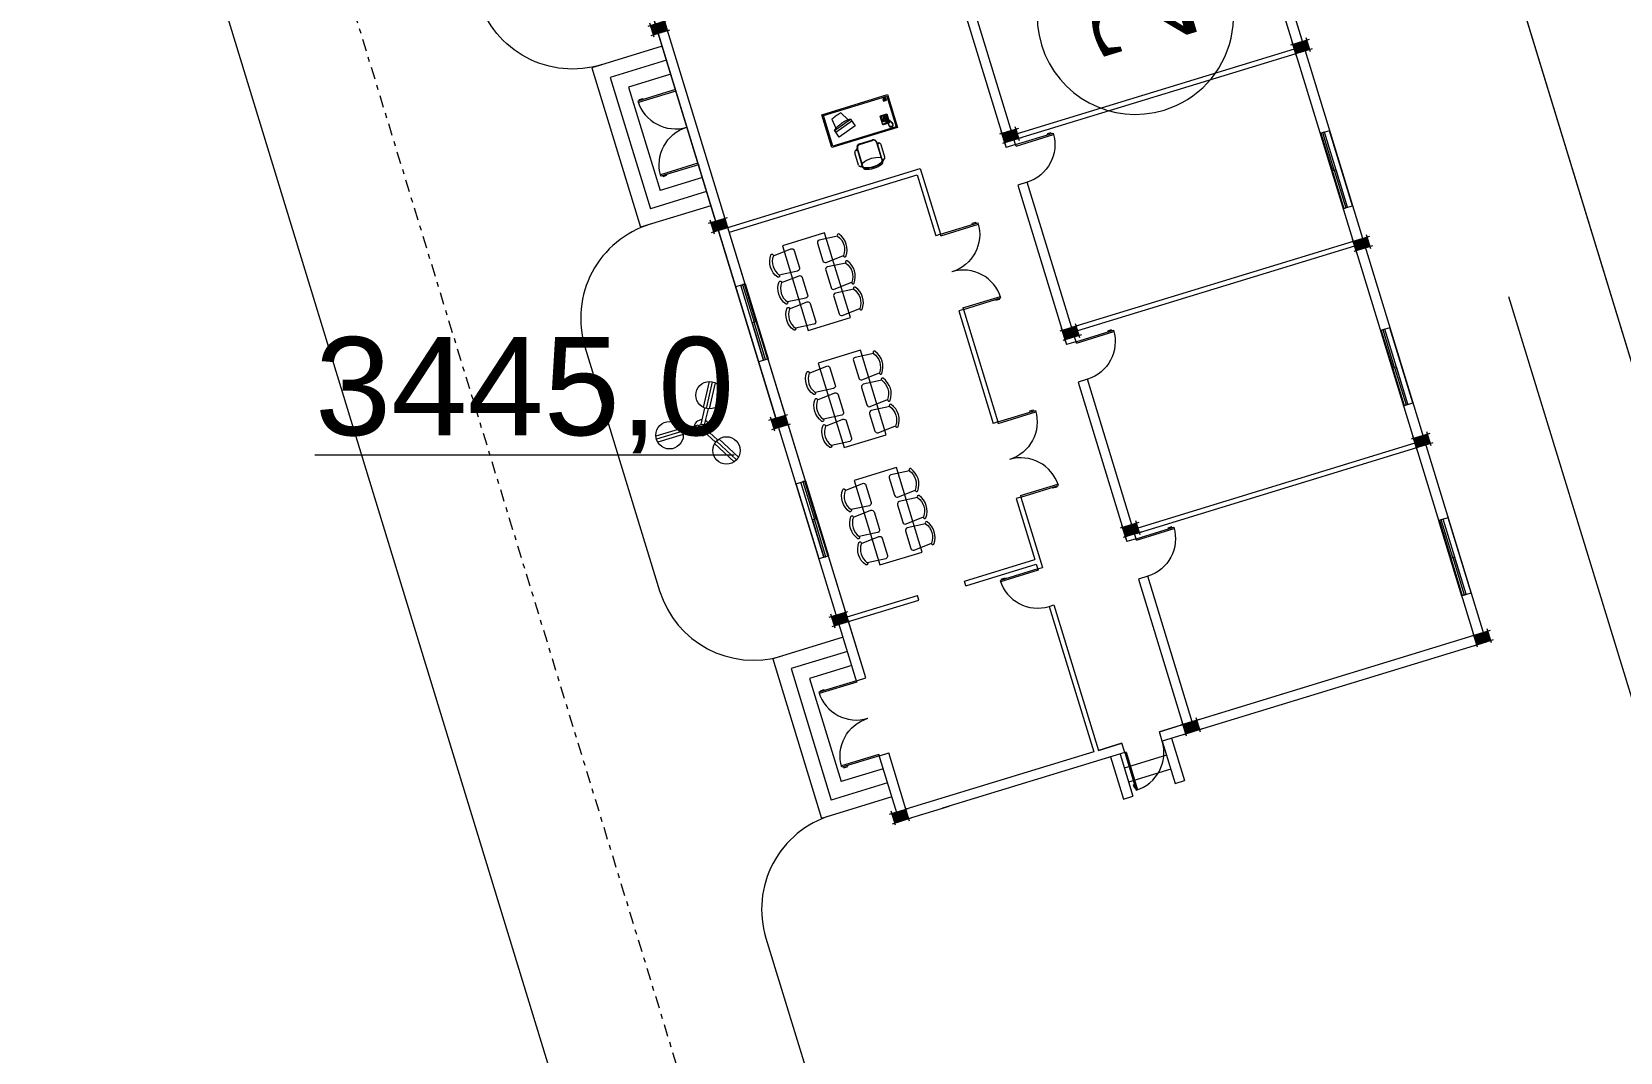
# Model space of a CAD drawing. Header units: metres. Extents: x 0 to 551036, y 0 to 1845929.
# Drawn here: x 547497.33 to 547529.7, y 1841955.12 to 1841975.92 of the extents above; entities that cross this region are included whole.
import ezdxf
from ezdxf.enums import TextEntityAlignment as Align

# ---------------------------------------------------------------- set-up
doc = ezdxf.new("R2010")
doc.units = ezdxf.units.M
doc.header["$MEASUREMENT"] = 0
doc.linetypes.add('02 Xref KB1 MBTB$0$DASHDOT', pattern=[1, 0.5, -0.25, 0, -0.25])
doc.linetypes.add('DGN Style 2', pattern=[126.567841, 75.940705, -50.627136])
for name, color, linetype, lineweight in [('_0', 7, 'Continuous', 0), ('BD HH1 KEM TMB$0$cay', 7, 'Continuous', 0), ('Level 1', 7, 'Continuous', 0), ('Level 30', 7, 'Continuous', 0), ('Level 5', 7, 'Continuous', 0), ('Level 53', 7, 'Continuous', 0), ('Level 58', 7, 'Continuous', 0), ('Level 61', 7, 'Continuous', 0)]:
    doc.layers.add(name, color=color, linetype=linetype, lineweight=lineweight)
doc.styles.get("Standard").update_dxf_attribs({"font": '', "height": 4})
doc.styles.add('Style-Arial', font='arial.ttf')
doc.styles.get('Standard').set_extended_font_data('.VnArial')

# ---------------------------------------------------------------- blocks, each defined once
blk = doc.blocks.new('02 Xref Nha dieu hanh$0$333')
h = blk.add_hatch(color=256)
h.paths.add_polyline_path([(-1000, -2000), (-1000, 0), (1000, 0), (1000, -2000)])
h.paths.add_polyline_path([(1000, 0), (-1000, 0), (-1000, 1000), (1000, 1000)], flags=16)
for p, q in [((1500, 1000), (-1500, 1000)), ((-1000, 1500), (-1000, -2500)), ((1000, 1000), (-1000, 1000)), ((1000, 0), (-1000, 0)), ((1000, 1500), (1000, -2500)), ((1500, -2000), (-1500, -2000))]:
    blk.add_line(p, q)
blk = doc.blocks.new('02 Xref Nha dieu hanh$0$khung_nha2')
at = {"yscale": -1, "rotation": 180}
for p in [(1000, 124500), (43000, 124500), (85000, 124500), (127000, 124500), (169000, 124500), (211000, 124500), (253000, 124500), (295000, 124500)]:
    blk.add_blockref('02 Xref Nha dieu hanh$0$333', p, dxfattribs=at)
at = {"rotation": 180}
for p in [(1000, 61500), (43000, 61500), (85000, 61500), (127000, 61500), (169000, 61500), (211000, 61500), (253000, 61500), (295000, 61500), (1000, -500), (43000, -500), (85000, -500), (127000, -500), (169000, -500), (211000, -500), (253000, -500), (295000, -500)]:
    blk.add_blockref('02 Xref Nha dieu hanh$0$333', p, dxfattribs=at)
blk = doc.blocks.new('02 Xref Nha dieu hanh$0$D800')
at = {"color": 0}
for p, q in [((0, 8000), (-8000, 8000)), ((0, 7700), (-7994, 7700)), ((-7596, 8196), (-6785, 8196)), ((-7596, 8000), (-7596, 8196)), ((-6785, 8196), (-6785, 8000)), ((0, 7700), (0, 8000))]:
    blk.add_line(p, q, dxfattribs=at)
blk.add_arc((0, 8000), 8000, 180, 270, dxfattribs=at)
blk = doc.blocks.new('02 Xref Nha dieu hanh$0$A$C25330CEC')
for p, q in [((5496, 27576), (21496, 27576)), ((5496, 19576), (5496, 27576)), ((5766, 27306), (21226, 27306)), ((5766, 19846), (5766, 27306)), ((9834, 26685), (10979, 24679)), ((20112, 26976), (20112, 26374)), ((20862, 26976), (20112, 26976)), ((20112, 26976), (20862, 26374)), ((20862, 26976), (20112, 26374)), ((20112, 26374), (20862, 26374)), ((20862, 26374), (20862, 26976)), ((21226, 27306), (21226, 19846)), ((21496, 27576), (21496, 19576)), ((7816, 21420), (7207, 23251)), ((7239, 23154), (11575, 24596)), ((7384, 22720), (11719, 24163)), ((7385, 25887), (7667, 23599)), ((12152, 22862), (7816, 21420)), ((11550, 24671), (12152, 22862)), ((18405, 23308), (18436, 23340)), ((18405, 21160), (18405, 23308)), ((18436, 23340), (19993, 23340)), ((18561, 23199), (19012, 23199)), ((18561, 22623), (18561, 23199)), ((19012, 22623), (18561, 22623)), ((18577, 22436), (18670, 22436)), ((18577, 22343), (18577, 22436)), ((18670, 22343), (18577, 22343)), ((18577, 22265), (18670, 22265)), ((18577, 22172), (18577, 22265)), ((18670, 22436), (18670, 22343)), ((18670, 22265), (18670, 22172)), ((18732, 22343), (18732, 22436)), ((18732, 22436), (18826, 22436)), ((18826, 22343), (18732, 22343)), ((18732, 22265), (18826, 22265)), ((18732, 22172), (18732, 22265)), ((18826, 22436), (18826, 22343)), ((18826, 22265), (18826, 22172)), ((18888, 22436), (18981, 22436)), ((18888, 22343), (18888, 22436)), ((18981, 22343), (18888, 22343)), ((18888, 22265), (18981, 22265)), ((18888, 22172), (18888, 22265)), ((18981, 22436), (18981, 22343)), ((18981, 22265), (18981, 22172)), ((19012, 23199), (19012, 22623)), ((19184, 23168), (19059, 23168)), ((19059, 23168), (19059, 23122)), ((19059, 23122), (19184, 23122)), ((19184, 23075), (19059, 23075)), ((19059, 23075), (19059, 23028)), ((19059, 23028), (19184, 23028)), ((19184, 22981), (19059, 22981)), ((19059, 22981), (19059, 22935)), ((19059, 22935), (19184, 22935)), ((19184, 22888), (19059, 22888)), ((19059, 22888), (19059, 22841)), ((19059, 22841), (19184, 22841)), ((19184, 22795), (19059, 22795)), ((19059, 22795), (19059, 22748)), ((19059, 22748), (19184, 22748)), ((19184, 22701), (19059, 22701)), ((19059, 22701), (19059, 22654)), ((19059, 22654), (19184, 22654)), ((19184, 23122), (19184, 23168)), ((19184, 23028), (19184, 23075)), ((19184, 22935), (19184, 22981)), ((19184, 22841), (19184, 22888)), ((19184, 22748), (19184, 22795)), ((19184, 22654), (19184, 22701)), ((19293, 23215), (19355, 23293)), ((19293, 21331), (19293, 23215)), ((19355, 23246), (19339, 23184)), ((19339, 23184), (19339, 22763)), ((19339, 23184), (19480, 23044)), ((19339, 22763), (19371, 22686)), ((19355, 23293), (19822, 23293)), ((19417, 23277), (19355, 23246)), ((19371, 22686), (19417, 22608)), ((19417, 23277), (19791, 23277)), ((19495, 23075), (19417, 23277)), ((19417, 22608), (19433, 22499)), ((19433, 22499), (19433, 22343)), ((19433, 22047), (19433, 22343)), ((19480, 23044), (19495, 23075)), ((19480, 22343), (19480, 23044)), ((19480, 22343), (19480, 21502)), ((19713, 23075), (19495, 23075)), ((19713, 23075), (19791, 23277)), ((19729, 23044), (19713, 23075)), ((19869, 23184), (19729, 23044)), ((19729, 22343), (19729, 23044)), ((19729, 22343), (19729, 21502)), ((19791, 22608), (19775, 22499)), ((19775, 22499), (19775, 22343)), ((19775, 22047), (19775, 22343)), ((19791, 23277), (19853, 23246)), ((19838, 22686), (19791, 22608)), ((19822, 23293), (19900, 23215)), ((19869, 22763), (19838, 22686)), ((19853, 23246), (19869, 23184)), ((19869, 23184), (19869, 22763)), ((19900, 23215), (19900, 21347)), ((19993, 23340), (20025, 23308)), ((20025, 23308), (20025, 21160)), ((21496, 19576), (5496, 19576)), ((21226, 19846), (5766, 19846)), ((11835, 18507), (15035, 18507)), ((18436, 21129), (18405, 21160)), ((19603, 21129), (18436, 21129)), ((18670, 22172), (18577, 22172)), ((18577, 22094), (18670, 22094)), ((18577, 22000), (18577, 22094)), ((18670, 22000), (18577, 22000)), ((18577, 21923), (18670, 21923)), ((18577, 21829), (18577, 21923)), ((18670, 21829), (18577, 21829)), ((18592, 21331), (18592, 21238)), ((18748, 21331), (18592, 21331)), ((18592, 21238), (18748, 21238)), ((18670, 22094), (18670, 22000)), ((18670, 21923), (18670, 21829)), ((18826, 22172), (18732, 22172)), ((18732, 22094), (18826, 22094)), ((18732, 22000), (18732, 22094)), ((18826, 22000), (18732, 22000)), ((18732, 21829), (18732, 21923)), ((18732, 21923), (18826, 21923)), ((18826, 21829), (18732, 21829)), ((18748, 21238), (18748, 21331)), ((18810, 21331), (18810, 21238)), ((18966, 21331), (18810, 21331)), ((18810, 21238), (18966, 21238)), ((18826, 22094), (18826, 22000)), ((18826, 21923), (18826, 21829)), ((18981, 22172), (18888, 22172)), ((18888, 22094), (18981, 22094)), ((18888, 22000), (18888, 22094)), ((18981, 22000), (18888, 22000)), ((18888, 21923), (18981, 21923)), ((18888, 21829), (18888, 21923)), ((18981, 21829), (18888, 21829)), ((18966, 21238), (18966, 21331)), ((18981, 22094), (18981, 22000)), ((18981, 21923), (18981, 21829)), ((19184, 21331), (19028, 21331)), ((19028, 21331), (19028, 21238)), ((19028, 21238), (19184, 21238)), ((19075, 21923), (19199, 21923)), ((19075, 21829), (19075, 21923)), ((19199, 21829), (19075, 21829)), ((19184, 21238), (19184, 21331)), ((19199, 21923), (19199, 21829)), ((19371, 21253), (19293, 21331)), ((19339, 21783), (19371, 21860)), ((19339, 21362), (19339, 21783)), ((19339, 21362), (19480, 21502)), ((19355, 21300), (19339, 21362)), ((19417, 21269), (19355, 21300)), ((19371, 21860), (19417, 21938)), ((19590, 21253), (19371, 21253)), ((19417, 21938), (19433, 22047)), ((19495, 21471), (19417, 21269)), ((19417, 21269), (19589, 21269)), ((19480, 21502), (19495, 21471)), ((19713, 21471), (19495, 21471)), ((19635, 21315), (19589, 21315)), ((19589, 21315), (19591, 21181)), ((19591, 21181), (19629, 21023)), ((19629, 21023), (19666, 20875)), ((19638, 20740), (19632, 20664)), ((19632, 20664), (19723, 20648)), ((19644, 21191), (19635, 21315)), ((19723, 20648), (19635, 20595)), ((19635, 20595), (19641, 20510)), ((19673, 20774), (19638, 20740)), ((19639, 21269), (19791, 21269)), ((19822, 21253), (19640, 21253)), ((19641, 20510), (19742, 20500)), ((19666, 21090), (19644, 21191)), ((19742, 20500), (19654, 20431)), ((19654, 20431), (19695, 20358)), ((19993, 21129), (19658, 21129)), ((19666, 20875), (19663, 20793)), ((19663, 20793), (19673, 20774)), ((19704, 20941), (19666, 21090)), ((19695, 20358), (19789, 20377)), ((19714, 20866), (19704, 20941)), ((19711, 20784), (19714, 20866)), ((19767, 20743), (19711, 20784)), ((19729, 21502), (19713, 21471)), ((19713, 21471), (19791, 21269)), ((19869, 21362), (19729, 21502)), ((19789, 20377), (19745, 20289)), ((19745, 20289), (19792, 20232)), ((19755, 20670), (19767, 20743)), ((19770, 20472), (19755, 20670)), ((19890, 20320), (19770, 20472)), ((19791, 21938), (19775, 22047)), ((19838, 21860), (19791, 21938)), ((19791, 21269), (19853, 21300)), ((19792, 20232), (19865, 20286)), ((19900, 21347), (19822, 21253)), ((19869, 21783), (19838, 21860)), ((19865, 20286), (19852, 20201)), ((19852, 20201), (19912, 20163)), ((19853, 21300), (19869, 21362)), ((19869, 21362), (19869, 21783)), ((20057, 20232), (19890, 20320)), ((19912, 20163), (19988, 20226)), ((19988, 20226), (19978, 20122)), ((19978, 20122), (20045, 20103)), ((20025, 21160), (19993, 21129)), ((20111, 21727), (20025, 21736)), ((20025, 21689), (20082, 21676)), ((20045, 20103), (20085, 20188)), ((20246, 20216), (20057, 20232)), ((20082, 21676), (20117, 21651)), ((20085, 20188), (20123, 20103)), ((20149, 21705), (20111, 21727)), ((20117, 21651), (20158, 21623)), ((20123, 20103), (20177, 20096)), ((20193, 21645), (20149, 21705)), ((20158, 21623), (20177, 21604)), ((20208, 21604), (20171, 21572)), ((20171, 21572), (20227, 21478)), ((20177, 21604), (20208, 21604)), ((20177, 20096), (20199, 20188)), ((20249, 21641), (20193, 21645)), ((20199, 20188), (20234, 20087)), ((20227, 21478), (20328, 21307)), ((20234, 20087), (20293, 20103)), ((20246, 21515), (20297, 21597)), ((20328, 21541), (20246, 21515)), ((20429, 20295), (20246, 20216)), ((20284, 21632), (20249, 21641)), ((20297, 21597), (20284, 21632)), ((20293, 20103), (20297, 20188)), ((20297, 20188), (20369, 20125)), ((20303, 21402), (20353, 21493)), ((20394, 21430), (20303, 21402)), ((20353, 21493), (20328, 21541)), ((20328, 21307), (20394, 21178)), ((20353, 21307), (20419, 21380)), ((20438, 21345), (20353, 21307)), ((20369, 20125), (20419, 20150)), ((20419, 21380), (20394, 21430)), ((20394, 21178), (20416, 21172)), ((20416, 21172), (20407, 21146)), ((20407, 21146), (20508, 20964)), ((20410, 20245), (20476, 20163)), ((20419, 20150), (20410, 20245)), ((20413, 21203), (20470, 21276)), ((20498, 21232), (20413, 21203)), ((20568, 20431), (20429, 20295)), ((20470, 21276), (20438, 21345)), ((20476, 20163), (20527, 20207)), ((20486, 21080), (20533, 21165)), ((20574, 21105), (20486, 21080)), ((20527, 20207), (20489, 20292)), ((20489, 20292), (20577, 20254)), ((20533, 21165), (20498, 21232)), ((20508, 20964), (20612, 20667)), ((20552, 20964), (20609, 21055)), ((20646, 20973), (20552, 20964)), ((20612, 20667), (20568, 20431)), ((20609, 21055), (20574, 21105)), ((20618, 20292), (20574, 20377)), ((20574, 20377), (20665, 20349)), ((20577, 20254), (20618, 20292)), ((20583, 20844), (20675, 20878)), ((20684, 20847), (20583, 20844)), ((20615, 20497), (20713, 20494)), ((20690, 20412), (20615, 20497)), ((20640, 20711), (20706, 20774)), ((20725, 20711), (20640, 20711)), ((20643, 20604), (20741, 20632)), ((20725, 20557), (20643, 20604)), ((20675, 20878), (20646, 20973)), ((20665, 20349), (20690, 20412)), ((20706, 20774), (20684, 20847)), ((20713, 20494), (20725, 20557)), ((20741, 20632), (20725, 20711)), ((10235, 13862), (10235, 16855)), ((10735, 17372), (10605, 17337)), ((11035, 17522), (10735, 17522)), ((10735, 17522), (10735, 17222)), ((10735, 17222), (11035, 17222)), ((11035, 13293), (11035, 17707)), ((11035, 17222), (11035, 17522)), ((11135, 13910), (11135, 17707)), ((11835, 18407), (15035, 18407)), ((15735, 17707), (15735, 13910)), ((15835, 17707), (15835, 13293)), ((15835, 17522), (16135, 17522)), ((15835, 17222), (15835, 17522)), ((16135, 17222), (15835, 17222)), ((16135, 17522), (16135, 17222)), ((16135, 17372), (16264, 17337)), ((16635, 13862), (16635, 16855)), ((10735, 13344), (10605, 13379)), ((10735, 13494), (11035, 13494)), ((10735, 13194), (10735, 13494)), ((11035, 13194), (10735, 13194)), ((11035, 12993), (11035, 13686)), ((11035, 13494), (11035, 13194)), ((11035, 12993), (11035, 13293)), ((15835, 12993), (15835, 13686)), ((16135, 13494), (15835, 13494)), ((15835, 13494), (15835, 13194)), ((15835, 13293), (15835, 12993)), ((15835, 13194), (16135, 13194)), ((16135, 13194), (16135, 13494)), ((16135, 13344), (16264, 13379))]:
    blk.add_line(p, q)
for centre, radius, start, end in [((10144, 20075), 6434, 112.50758, 115.39638), ((12446, 14521), 12446, 108.05507, 112.50758), ((12446, 14521), 12446, 103.60256, 108.05507), ((11032, 20364), 6434, 100.72861, 103.60256), ((7313, 23175), 130, 132.46583, 144.36525), ((9025, 21305), 2666, 118.70181, 132.46583), ((10834, 18000), 6434, 112.50758, 118.70181), ((13136, 12446), 12446, 108.05507, 112.50758), ((13136, 12446), 12446, 103.60256, 108.05507), ((11722, 18289), 6434, 97.40832, 103.60256), ((11236, 22026), 2666, 83.6443, 97.40832), ((11517, 24545), 130, 75.25221, 83.6443), ((11835, 17707), 800, 90, 180), ((15035, 17707), 800, 0, 90), ((10735, 16855), 500, 105, 180), ((11835, 17707), 700, 90, 180), ((15035, 17707), 700, 0, 90), ((16135, 16855), 500, 0, 75), ((10735, 13862), 500, 180, 255), ((11335, 13686), 300, 114.49321, 180), ((11535, 13293), 500, 180, 247.01311), ((11535, 12993), 500, 180, 247.01311), ((11535, 13393), 500, 191.30993, 247.01311), ((13435, 9077), 5365, 65.50679, 114.49321), ((13435, 17872), 5365, 247.01311, 292.98689), ((13435, 17772), 5365, 247.01311, 292.98689), ((13435, 17472), 5365, 247.01311, 292.98689), ((15335, 13393), 500, 292.98689, 348.69007), ((15335, 13293), 500, 292.98689, 0), ((15335, 12993), 500, 292.98689, 0), ((15535, 13686), 300, 0, 65.50679), ((16135, 13862), 500, 285, 0)]:
    blk.add_arc(centre, radius, start, end)
blk = doc.blocks.new('*U95')
at = {"xscale": 0.875, "yscale": 0.875, "zscale": 0.875}
blk.add_blockref('02 Xref Nha dieu hanh$0$A$C25330CEC', (-11809, -17361), dxfattribs=at)
blk = doc.blocks.new('02 Xref Nha dieu hanh$0$ban6c 900x1800')
at = {"flags": 128}
for points in [[(-6837, 12503, -0.8233942), (-7256, 12180, -0.3402716), (-7256, 16940, -0.8233942), (-6837, 16617, 0.3402716), (-6837, 12503)], [(6837, 12503, 0.8233942), (7256, 12180, 0.3402716), (7256, 16940, 0.8233942), (6837, 16617, -0.3402716), (6837, 12503)], [(-6837, 6770, -0.8233942), (-7256, 6447, -0.3402716), (-7256, 11207, -0.8233942), (-6837, 10885, 0.3402716), (-6837, 6770)], [(6837, 6770, 0.8233942), (7256, 6447, 0.3402716), (7256, 11207, 0.8233942), (6837, 10885, -0.3402716), (6837, 6770)], [(-6837, 1190, -0.8233942), (-7256, 867, -0.3402716), (-7256, 5627, -0.8233942), (-6837, 5305, 0.3402716), (-6837, 1190)], [(6837, 1190, 0.8233942), (7256, 867, 0.3402716), (7256, 5627, 0.8233942), (6837, 5305, -0.3402716), (6837, 1190)]]:
    blk.add_lwpolyline(points, format="xyb", close=True, dxfattribs=at)
for points in [[(-6837, 16617), (-3025, 16940, -0.4142136), (-2497, 16411), (-2497, 12709, -0.4142136), (-3025, 12180), (-6837, 12503)], [(6837, 16617), (3025, 16940, 0.4142136), (2497, 16411), (2497, 12709, 0.4142136), (3025, 12180), (6837, 12503)], [(-6837, 10885), (-3025, 11207, -0.4142136), (-2497, 10678), (-2497, 6976, -0.4142136), (-3025, 6447), (-6837, 6770)], [(6837, 10885), (3025, 11207, 0.4142136), (2497, 10678), (2497, 6976, 0.4142136), (3025, 6447), (6837, 6770)], [(-6837, 5305), (-3025, 5627, -0.4142136), (-2497, 5098), (-2497, 1396, -0.4142136), (-3025, 867), (-6837, 1190)], [(6837, 5305), (3025, 5627, 0.4142136), (2497, 5098), (2497, 1396, 0.4142136), (3025, 867), (6837, 1190)]]:
    blk.add_lwpolyline(points, format="xyb", dxfattribs=at)
blk.add_lwpolyline([(-4500, 18000), (4500, 18000), (4500, 0), (-4500, 0), (-4500, 18000)], close=True, dxfattribs=at)
blk = doc.blocks.new('Ad Room')
at = {"lineweight": 13}
for p, q in [((1473683, 97486), (1439683, 97486)), ((1439683, 82486), (1439683, 97486)), ((1473683, 82486), (1473683, 97486)), ((1599683, 97486), (1565683, 97486)), ((1565683, 82486), (1565683, 97486)), ((1599683, 82486), (1599683, 97486)), ((1470683, 94486), (1442683, 94486)), ((1442683, 82486), (1442683, 94486)), ((1470683, 82486), (1470683, 94486)), ((1596683, 94486), (1568683, 94486)), ((1568683, 82486), (1568683, 94486)), ((1596683, 82486), (1596683, 94486)), ((1467683, 91486), (1445683, 91486)), ((1445683, 82486), (1445683, 91486)), ((1467683, 82486), (1467683, 91486)), ((1593683, 91486), (1571683, 91486)), ((1571683, 82486), (1571683, 91486)), ((1593683, 82486), (1593683, 91486)), ((1490422, 80636), (1490422, 81036)), ((1643422, 82486), (1520422, 82486)), ((1532422, 80636), (1532422, 81036)), ((1574422, 82486), (1573922, 82486)), ((1436422, 40486), (1436422, 80486)), ((1434422, 34486), (1434422, 73289)), ((1436422, 34486), (1436422, 39486)), ((1425422, 37486), (1425422, 35486)), ((1434422, 37486), (1425422, 37486)), ((1434422, 35486), (1425422, 35486)), ((1428422, 26486), (1428422, 35486)), ((1431422, 26486), (1431422, 35486)), ((1434422, 26486), (1425422, 26486)), ((1425422, 26486), (1425422, 24486)), ((1434422, -42514), (1434422, 26486)), ((1436422, -40514), (1436422, 26486)), ((1434422, 24486), (1425422, 24486)), ((1509422, 21486), (1475422, 21486)), ((1551422, 21486), (1517422, 21486)), ((1593422, 21486), (1559422, 21486)), ((1667024, -40514), (1436422, -40514)), ((1444922, -40664), (1444922, -41064)), ((1485422, -40664), (1485422, -41064)), ((1527422, -40664), (1527422, -41064)), ((1730422, -42514), (1434422, -42514))]:
    blk.add_line(p, q, dxfattribs=at)
for p, q in [((1448422, 82486), (1448422, 80486)), ((1464422, 82486), (1464422, 80486)), ((1436422, 80486), (1448422, 80486)), ((1436422, 80486), (1448422, 80486)), ((1464422, 80486), (1560422, 80486)), ((1464422, 80486), (1476422, 80486)), ((1476422, 80486), (1476422, 65486)), ((1477422, 80486), (1477422, 65486)), ((1559422, 80486), (1559422, 40486)), ((1560422, 80486), (1560422, 39486)), ((1476422, 65486), (1477422, 65486)), ((1476422, 55486), (1476422, 40486)), ((1476422, 55486), (1477422, 55486)), ((1477422, 55486), (1477422, 40486)), ((1467422, 40486), (1436422, 40486)), ((1467422, 39486), (1436422, 39486)), ((1436422, 39486), (1436422, 34486)), ((1467422, 40486), (1467422, 39486)), ((1476422, 40486), (1475122, 40486)), ((1475422, 40486), (1475422, 39486)), ((1490422, 39486), (1475422, 39486)), ((1490422, 40486), (1477422, 40486)), ((1490422, 39486), (1490422, 40486)), ((1530422, 40486), (1506422, 40486)), ((1506422, 39486), (1506422, 40486)), ((1530422, 39486), (1506422, 39486)), ((1530422, 39486), (1530422, 40486)), ((1559422, 40486), (1546422, 40486)), ((1546422, 39486), (1546422, 40486)), ((1560422, 39486), (1546422, 39486)), ((1434422, 34486), (1436422, 34486)), ((1434422, 26486), (1436422, 26486)), ((1436422, 26486), (1436422, 21486)), ((1467422, 21486), (1436422, 21486)), ((1436422, 19486), (1467422, 19486)), ((1436422, -40514), (1436422, 19486)), ((1467422, 19486), (1467422, 21486)), ((1475122, 19486), (1509422, 19486)), ((1475422, 19486), (1475422, 21486)), ((1476422, -40514), (1476422, 19486)), ((1477422, -40514), (1477422, 19486)), ((1509422, 19486), (1509422, 21486)), ((1517122, 19486), (1551422, 19486)), ((1517422, 19486), (1517422, 21486)), ((1519422, -40514), (1519422, 19486)), ((1520422, -40514), (1520422, 19486)), ((1551422, 19486), (1551422, 21486)), ((1559422, 19486), (1559422, 21486)), ((1559422, 19486), (1593422, 19486)), ((1560422, -40514), (1560422, 19486)), ((1561422, -40514), (1561422, 19486))]:
    blk.add_line(p, q)
at = {"lineweight": 13, "flags": 128}
for points in [[(1434422, 71986), (1434422, 82486), (1448722, 82486)], [(1464122, 82486), (1520422, 82486)], [(1520422, 82486), (1633422, 82486)], [(1436422, 80486), (1436422, 80486), (1448422, 80486)], [(1464422, 80486), (1518422, 80486)], [(1517922, 80486), (1642422, 80486), (1728422, 80486), (1728422, 80486)]]:
    blk.add_lwpolyline(points, dxfattribs=at)
for points in [[(1506422, 80486), (1490422, 80486), (1490422, 82486), (1506422, 82486), (1506422, 80486)], [(1490422, 81436), (1490422, 81036), (1498422, 81036), (1498422, 81436), (1490422, 81436)], [(1490422, 81436), (1506422, 81436), (1506422, 80636), (1490422, 80636), (1490422, 81436)], [(1506422, 80636), (1506422, 81036), (1498422, 81036), (1498422, 80636), (1506422, 80636)], [(1548422, 80486), (1532422, 80486), (1532422, 82486), (1548422, 82486), (1548422, 80486)], [(1532422, 81436), (1532422, 81036), (1540422, 81036), (1540422, 81436), (1532422, 81436)], [(1532422, 81436), (1548422, 81436), (1548422, 80636), (1532422, 80636), (1532422, 81436)], [(1548422, 80636), (1548422, 81036), (1540422, 81036), (1540422, 80636), (1548422, 80636)], [(1460922, -40514), (1444922, -40514), (1444922, -42514), (1460922, -42514), (1460922, -40514)], [(1444922, -41464), (1460922, -41464), (1460922, -40664), (1444922, -40664), (1444922, -41464)], [(1444922, -41064), (1444922, -41464), (1452922, -41464), (1452922, -41064), (1444922, -41064)], [(1460922, -41064), (1460922, -40664), (1452922, -40664), (1452922, -41064), (1460922, -41064)], [(1501422, -40514), (1485422, -40514), (1485422, -42514), (1501422, -42514), (1501422, -40514)], [(1485422, -41464), (1501422, -41464), (1501422, -40664), (1485422, -40664), (1485422, -41464)], [(1485422, -41064), (1485422, -41464), (1493422, -41464), (1493422, -41064), (1485422, -41064)], [(1501422, -41064), (1501422, -40664), (1493422, -40664), (1493422, -41064), (1501422, -41064)], [(1543422, -40514), (1527422, -40514), (1527422, -42514), (1543422, -42514), (1543422, -40514)], [(1527422, -41464), (1543422, -41464), (1543422, -40664), (1527422, -40664), (1527422, -41464)], [(1527422, -41064), (1527422, -41464), (1535422, -41464), (1535422, -41064), (1527422, -41064)], [(1543422, -41064), (1543422, -40664), (1535422, -40664), (1535422, -41064), (1543422, -41064)]]:
    blk.add_lwpolyline(points, close=True, dxfattribs=at)
at = {"lineweight": 13, "yscale": -1, "rotation": 270}
for p in [(1456422, 82486), (1582422, 82486)]:
    blk.add_blockref('02 Xref Nha dieu hanh$0$D800', p, dxfattribs=at)
at = {"lineweight": 13, "rotation": 270}
for p in [(1456422, 82486), (1582422, 82486)]:
    blk.add_blockref('02 Xref Nha dieu hanh$0$D800', p, dxfattribs=at)
blk.add_blockref('02 Xref Nha dieu hanh$0$khung_nha2', (1434422, -42014))
at = {"color": 2, "yscale": -1, "rotation": 89.99999421868507}
for p in [(1485585, 66477, 0), (1510585, 66477, 0), (1535585, 66477, 0)]:
    blk.add_blockref('02 Xref Nha dieu hanh$0$ban6c 900x1800', p, dxfattribs=at)
at = {"color": 2, "rotation": 270.000001374042}
blk.add_blockref('*U95', (1570031, 48444, 0), dxfattribs=at)
at = {"color": 1, "lineweight": 13}
for p, rotation in [((1467422, 40486), 270), ((1498422, 39486), 90), ((1538422, 39486), 90)]:
    blk.add_blockref('02 Xref Nha dieu hanh$0$D800', p, dxfattribs=dict(at, rotation=rotation))
at = {"color": 1, "lineweight": 13, "yscale": -1, "rotation": 90.00000000000001}
for p in [(1498422, 39486), (1538422, 39486), (1467422, 19486), (1509422, 19486), (1551422, 19486)]:
    blk.add_blockref('02 Xref Nha dieu hanh$0$D800', p, dxfattribs=at)
at = {"lineweight": 13}
blk.add_blockref('02 Xref Nha dieu hanh$0$D800', (1434422, 26486), dxfattribs=at)
blk = doc.blocks.new('Substation')
at = {"layer": 'BD HH1 KEM TMB$0$cay', "linetype": 'ByBlock', "lineweight": 13}
for p, q in [((3139509.324, 2123648.794, 0), (3138589.324, 2123648.794, 0)), ((3139138.083, 2123598.794, 0), (3138737.324, 2123598.794, 0)), ((3139264.082, 2123598.794, 0), (3139212.085, 2123598.794, 0))]:
    blk.add_line(p, q, dxfattribs=at)
at = {"layer": 'BD HH1 KEM TMB$0$cay', "linetype": 'ByBlock', "lineweight": 13, "elevation": 0, "flags": 128}
blk.add_lwpolyline([(3139318.085, 2123579.294), (3139318.085, 2123578.794, -0.4142136), (3139338.085, 2123598.794), (3139578.324, 2123598.794)], format="xyb", dxfattribs=at)
at = {"layer": 'BD HH1 KEM TMB$0$cay', "linetype": 'ByBlock', "lineweight": 13}
for centre, start, end in [((3139138.085, 2123578.794, 0), 0, 90.00587), ((3139212.085, 2123578.794, 0), 90, 180), ((3139264.085, 2123578.794, 0), 0, 90.01007)]:
    blk.add_arc(centre, 20, start, end, dxfattribs=at)
at = {"layer": 'Level 53', "color": 1}
for p, q in [((3139241.168, 2123584.857, 0), (3139241.168, 2123590.309, 0)), ((3139241.808, 2123584.783, 0), (3139241.808, 2123590.383, 0)), ((3139242.448, 2123584.857, 0), (3139242.448, 2123590.309, 0)), ((3139237.504, 2123579.321, 0), (3139232.782, 2123576.595, 0)), ((3139237.888, 2123578.804, 0), (3139233.038, 2123576.004, 0)), ((3139238.144, 2123578.212, 0), (3139233.422, 2123575.487, 0)), ((3139244.56, 2123578.212, 0), (3139249.282, 2123575.487, 0)), ((3139244.816, 2123578.804, 0), (3139249.666, 2123576.004, 0)), ((3139245.2, 2123579.321, 0), (3139249.922, 2123576.595, 0))]:
    blk.add_line(p, q, dxfattribs=at)
at = {"layer": 'Level 53', "elevation": 0, "flags": 128}
for points in [[(3139241.488, 2123581.428), (3139241.488, 2123584.801)], [(3139242.128, 2123584.801), (3139242.128, 2123581.428)], [(3139237.712, 2123579.072), (3139240.633, 2123580.758)], [(3139240.953, 2123580.204), (3139238.032, 2123578.517)], [(3139244.672, 2123578.517), (3139241.75, 2123580.204)], [(3139242.07, 2123580.758), (3139244.992, 2123579.072)]]:
    blk.add_lwpolyline(points, dxfattribs=at)
at = {"layer": 'Level 53'}
for centre, radius in [((3139241.808, 2123587.583, 0), 2.8), ((3139241.352, 2123580.804, 0), 0.72), ((3139235.463, 2123577.404, 0), 2.8), ((3139247.241, 2123577.404, 0), 2.8)]:
    blk.add_circle(centre, radius, dxfattribs=at)
for start, end in [(101.53696, 198.46304), (341.53696, 78.46304), (221.53696, 318.46304)]:
    blk.add_arc((3139241.352, 2123580.804, 0), 1.6, start, end, dxfattribs=at)
at = {"layer": 'Level 58', "color": 4, "linetype": '02 Xref KB1 MBTB$0$DASHDOT', "ltscale": 5}
blk.add_line((3139619.324, 2123623.794, 0), (3138479.324, 2123623.794, 0), dxfattribs=at)
at = {"layer": 'Level 61', "color": 4, "elevation": 0, "flags": 128}
blk.add_lwpolyline([(3139659.324, 2123583.794), (3139659.324, 2123395.794), (3138439.324, 2123395.794), (3138439.324, 2124608.804), (3139659.324, 2124608.804), (3139659.324, 2123643.794)], dxfattribs=at)
at = {"xscale": 0.001, "yscale": 0.001, "zscale": 0.001}
blk.add_blockref('Ad Room', (3137718.402, 2123483.345, 0), dxfattribs=at)
at = {"color": 5, "elevation": 0, "flags": 128}
blk.add_lwpolyline([(3139275.698, 2123471.842, 1), (3139315.698, 2123471.842, 1), (3139275.698, 2123471.842)], format="xyb", dxfattribs=at)
at = {"color": 5, "insert": (3139295.248, 2123480.769, 0), "char_height": 20, "width": 18.36939, "attachment_point": 2}
blk.add_mtext('\\fTimes New Roman|b0|i0|c00|p23;2', dxfattribs=at)

msp = doc.modelspace()

# ---------------------------------------------------------------- block references
at = {"layer": '_0', "xscale": 0.1, "yscale": 0.1, "zscale": 0.1, "rotation": 107.0123114188912}
msp.add_blockref('Substation', (842423.72785, 1603911.5666), dxfattribs=at)

# ---------------------------------------------------------------- next in the draw order: linework, layer by layer
at = {"layer": 'Level 1', "color": 7, "linetype": 'DGN Style 2', "flags": 128}
msp.add_lwpolyline([(547549.65226, 1841897.89963), (547515.12807, 1842010.73616), (547402.95994, 1841976.41657), (547437.48403, 1841863.58004), (547549.65226, 1841897.89963)], close=True, dxfattribs=at)
at = {"layer": 'Level 30', "color": 1, "flags": 128}
msp.add_lwpolyline([(547552.1499, 1841896.5723), (547516.4554, 1842013.2338), (547400.4623, 1841977.7439), (547436.1567, 1841861.0824), (547552.1499, 1841896.5723)], dxfattribs=at)

# ---------------------------------------------------------------- next in the draw order: texts
at = {"layer": 'Level 5', "color": 5, "linetype": 'Continuous', "lineweight": 0, "style": 'Style-Arial'}
msp.add_text('%%u3445,0%%U', height=2, dxfattribs=at).set_placement((547507.37666, 1841968.69874), align=Align.MIDDLE_CENTER)
msp.add_text('%%u3445,0%%U', height=2, dxfattribs=at).set_placement((547507.37666, 1841968.69874), align=Align.MIDDLE_CENTER)

doc.saveas('drawing.dxf')
